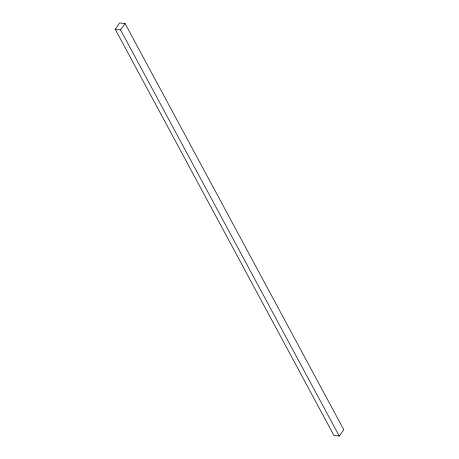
<?xml version="1.0" encoding="UTF-8"?>
<svg xmlns="http://www.w3.org/2000/svg" width="459" height="459" viewBox="0 0 459 459"><rect width="100%" height="100%" fill="white"/><g stroke="black" fill="none" stroke-linecap="round" stroke-linejoin="round"><path stroke-width="0.69" d="M115.238 29.301L119.742 22.95L125.083 23.57L343.762 429.699L339.258 436.05L333.917 435.43L115.238 29.301L120.574 29.921L339.258 436.05M120.574 29.921L125.083 23.57"/></g></svg>
